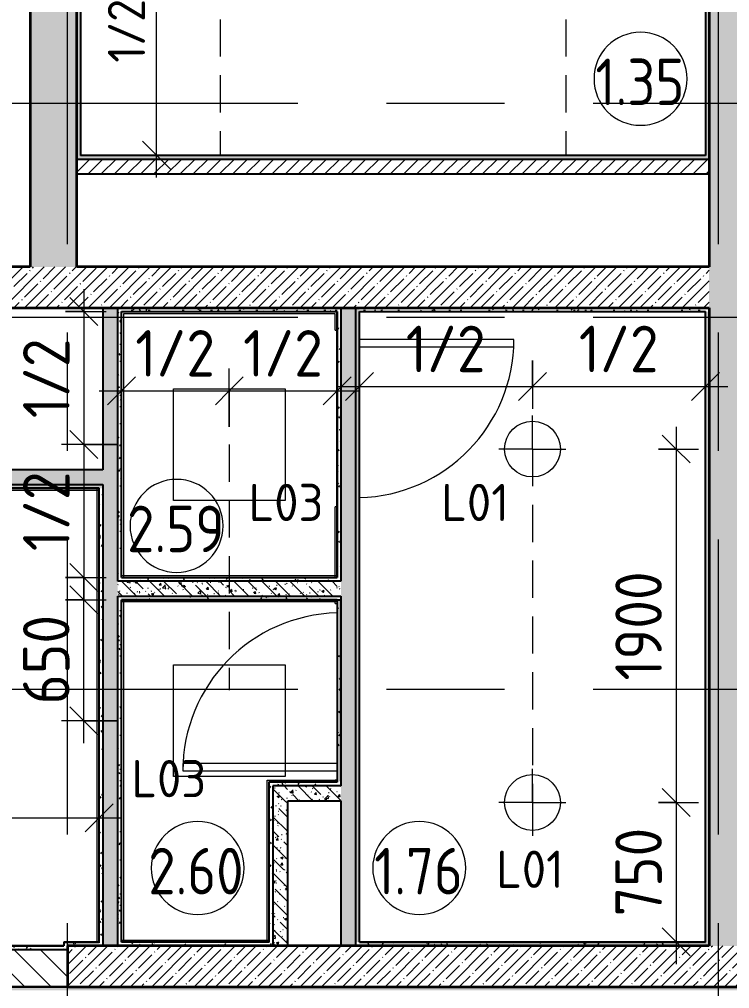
# Model space of a CAD drawing. Header units: millimetres. Extents: x 81425 to 274970, y -8553 to 29000.
# Drawn here: x 89101 to 92920, y 13390 to 18601 of the extents above; entities that cross this region are included whole.
import ezdxf

# ---------------------------------------------------------------- set-up
doc = ezdxf.new("R2010")
doc.units = ezdxf.units.MM
doc.linetypes.add('ADSK_Штрих_ш2 п1', pattern=[300, 200, -100])
doc.linetypes.add('Осевая', pattern=[3175, 635, -476.25, 1587.5, -476.25])
for name, color, linetype, lineweight in [('A-ANNO-DIMS', 7, 'Continuous', 9), ('A-ANNO-DIMS-100', 7, 'Continuous', 9), ('A-ANNO-NOTE', 7, 'Continuous', 9), ('A-AREA-IDEN', 7, 'Continuous', 9), ('A-DETL-2', 7, 'ADSK_Штрих_ш2 п1', 9), ('A-DOOR', 7, 'Continuous', 9), ('A-DOOR-1', 7, 'Continuous', 13), ('A-WALL', 7, 'Continuous', 9), ('E-LITE-EQPM-IDEN', 7, 'Continuous', 9), ('I-WALL', 7, 'Continuous', 9), ('Оси-2', 7, 'Осевая', 9)]:
    doc.layers.add(name, color=color, linetype=linetype, lineweight=lineweight)
for name, color, linetype, lineweight, true_color in [('A-WALL-1', 7, 'Continuous', 35, 0x3c3c3c), ('A-WALL-2', 7, 'Continuous', 25, 0x3c3c3c), ('A-WALL-FNSH-2', 7, 'Continuous', 13, 0x3c3c3c)]:
    doc.layers.add(name, color=color, linetype=linetype, lineweight=lineweight, true_color=true_color)
doc.styles.add('GOST Common', font='GOST_Common.ttf', dxfattribs={"height": 200})
doc.styles.add('GOST Common_1', font='GOST_Common.ttf', dxfattribs={"width": 0.9, "height": 250})
doc.styles.add('ISOCPEUR', font='isocpeur.ttf', dxfattribs={"width": 0.9, "height": 250})
doc.styles.add('ISOCPEUR_2', font='isocpeur.ttf', dxfattribs={"width": 0.9, "height": 200})
doc.dimstyles.new('ISO-2_0_0_9К_Средний_округл2', dxfattribs={"dimscale": 304.8, "dimtxt": 199.196235, "dimasz": 0.492126, "dimexe": 0.393701, "dimexo": 0, "dimgap": 0, "dimtad": 1, "dimdec": 0, "dimrnd": 10, "dimzin": 0, "dimdsep": 46, "dimtxsty": 'ISOCPEUR_2', "dimblk1": 'OBLIQUE', "dimblk2": 'OBLIQUE', "dimsah": 1, "dimcen": 0.09, "dimdle": 0.393701, "dimazin": 0, "dimtfac": 1, "dimtdec": 4, "dimtix": 1, "dimtmove": 0, "dimatfit": 3, "dimfxl": 1, "dimtvp": 1, "dimtolj": 1, "dimtzin": 0, "dimarcsym": 2})
doc.dimstyles.new('ISO-2_5_0_9К_БОЛЬШОЙ_1', dxfattribs={"dimscale": 304.8, "dimtxt": 248.995294, "dimasz": 0.492126, "dimexe": 0.393701, "dimexo": 0.984252, "dimgap": 0, "dimtad": 1, "dimdec": 0, "dimrnd": 10, "dimzin": 0, "dimdsep": 46, "dimtxsty": 'ISOCPEUR', "dimblk1": 'OBLIQUE', "dimblk2": 'OBLIQUE', "dimsah": 1, "dimcen": 0.09, "dimdle": 0.393701, "dimazin": 0, "dimtfac": 1, "dimtdec": 4, "dimtix": 1, "dimtmove": 0, "dimatfit": 3, "dimfxl": 1, "dimtvp": 1, "dimtolj": 1, "dimtzin": 0, "dimarcsym": 2})
pattern_1 = [(45, (0, 0), (-57.024626, 57.024626), []), (45, (57.025, 0), (-57.024626, 57.024626), [100.806, -20.161, 3.353, -16.808])]
pattern_2 = [(135, (0, 0), (-75.43415, -75.43415), [106.68, -17.78, 3.556, -17.78]), (135, (0, 75.39), (-75.43415, -75.43415), []), (50, (0, 0), (127.52922, -11.15758), [13.335, -146.685]), (355, (0, 0), (-24.66966, 133.74002), [10.668, -117.348]), (100.451, (10.63, -0.93), (102.85973, 122.58178), [11.333, -124.663]), (46.184, (0, 35.56), (189.75516, -29.43036), [20.002, -220.027]), (96.636, (15.81, 33.1), (166.1822, 173.1996), [17, -186.995]), (351.184, (0, 35.56), (166.18393, 173.19757), [16.002, -176.022]), (21, (17.78, 26.67), (106.13027, -71.58603), [13.335, -146.685]), (326, (17.78, 26.67), (43.26188, 128.93175), [10.668, -117.348]), (71.451, (26.62, 20.7), (149.39198, 57.34505), [11.333, -124.663]), (37.5, (0, 0), (2.162228, 59.188357), [3.353, -112.573, 3.353, -115.773, -117.792]), (37.5, (0, 0), (2.162228, 59.188357), [-235.052, 3.353, -114.44]), (7.5, (0, 0), (46.773857, 70.126152), [3.353, -64.567, 3.353, -109.906, -44.894]), (7.5, (0, 0), (46.773857, 70.126152), [-181.178, 3.353, -41.542]), (327.5, (-39.65, 0), (94.913671, -4.010093), [3.353, -41.097, 3.353, -135.331, -184.023]), (327.5, (-39.65, 0), (94.913671, -4.010093), [-183.134, 3.353, -180.67]), (317.5, (-57.43, 0), (103.69057, 17.79882), [3.353, -54.432, 3.353, -88.748, -130.683]), (317.5, (-57.43, 0), (103.69057, 17.79882), [-149.885, 3.353, -127.33])]
pattern_3 = [(0, (0, 0), (121.92, 30.48), [10.058, -81.382, 10.058, -81.382, -487.68]), (0, (0, 0), (121.92, 30.48), [-182.88, 10.058, -172.822, 10.058, -81.382, -213.36]), (0, (0, 0), (121.92, 30.48), [-457.2, 10.058, -50.902, 10.058, -142.342]), (120, (45.72, 15.24), (-87.356454, 90.345817), [10.058, -81.382, 10.058, -81.382, -487.68]), (120, (45.72, 15.24), (-87.356454, 90.345817), [-182.88, 10.058, -172.822, 10.058, -81.382, -213.36]), (120, (45.72, 15.24), (-87.356454, 90.345817), [-457.2, 10.058, -50.902, 10.058, -142.342]), (240, (60.96, 76.2), (-34.563546, -120.825817), [10.058, -81.382, 10.058, -81.382, -487.68]), (240, (60.96, 76.2), (-34.563546, -120.825817), [-182.88, 10.058, -172.822, 10.058, -81.382, -213.36]), (240, (60.96, 76.2), (-34.563546, -120.825817), [-457.2, 10.058, -50.902, 10.058, -142.342])]

# ---------------------------------------------------------------- blocks, each defined once
blk = doc.blocks.new('110_Дверь_СКБ_1Ст_Внутренняя1 - Д-7_п__950x2100h_Туалет-32207265-План расстановки осветительного оборудования 1 этажа в осях 23-33')
at = {"layer": 'A-DOOR'}
blk.add_arc((-412.5, 40), 850, 1.3527, 90, dxfattribs=at)
at = {"layer": 'A-DOOR-1'}
for p, q in [((-412.5, 890), (-412.5, 60)), ((-372.5, 890), (-412.5, 890)), ((-372.5, 60), (-372.5, 890))]:
    blk.add_line(p, q, dxfattribs=at)
blk = doc.blocks.new('110_Дверь_СКБ_1Ст_Внутренняя1 - Д-7_л__950x2100h_Туалет-32209783-План расстановки осветительного оборудования 1 этажа в осях 23-33')
at = {"layer": 'A-DOOR'}
blk.add_arc((-412.5, 40), 850, 1.3527, 90, dxfattribs=at)
at = {"layer": 'A-DOOR-1'}
for p, q in [((-412.5, 890), (-412.5, 60)), ((-372.5, 890), (-412.5, 890)), ((-372.5, 60), (-372.5, 890))]:
    blk.add_line(p, q, dxfattribs=at)
blk = doc.blocks.new('DIMBLOCK95-План расстановки осветительного оборудования 1 этажа в осях 23-33')
at = {"layer": 'A-ANNO-DIMS-100'}
for p, q in [((88010, 14132.5), (88010, 14428.2)), ((89530, 14114.2), (89530, 14428.2)), ((88010, 14308.2), (89650, 14308.2)), ((88010, 14308.2), (88010, 14132.5)), ((89530, 14308.2), (89530, 14114.2))]:
    blk.add_line(p, q, dxfattribs=at)
at = {"layer": 'A-ANNO-DIMS-100', "lineweight": 20}
for p, q in [((88010, 14308.2), (88085, 14383.2)), ((89530, 14308.2), (89605, 14383.2)), ((88010, 14308.2), (87935, 14233.2)), ((89530, 14308.2), (89455, 14233.2))]:
    blk.add_line(p, q, dxfattribs=at)
at = {"layer": 'A-ANNO-DIMS-100', "color": 0, "insert": (88554.5, 14634.8), "char_height": 250, "width": 517.144, "attachment_point": 1, "line_spacing_factor": 1.149209, "style": 'ISOCPEUR'}
blk.add_mtext('1/2', dxfattribs=at)
blk = doc.blocks.new('_Oblique')
at = {"color": 0, "linetype": 'ByBlock', "lineweight": -2}
blk.add_line((-0.5, -0.5), (0.5, 0.5), dxfattribs=at)
blk = doc.blocks.new('DIMBLOCK97-План расстановки осветительного оборудования 1 этажа в осях 23-33')
at = {"layer": 'A-ANNO-DIMS-100'}
for p, q in [((89650, 16410.1), (89650, 16724.1)), ((90230, 16410.1), (90230, 16724.1)), ((89530, 16604.1), (90230, 16604.1)), ((89650, 16604.1), (89650, 16410.1)), ((90230, 16604.1), (90230, 16410.1))]:
    blk.add_line(p, q, dxfattribs=at)
at = {"layer": 'A-ANNO-DIMS-100', "lineweight": 20}
for p, q in [((89650, 16604.1), (89725, 16679.1)), ((90230, 16604.1), (90305, 16679.1)), ((89650, 16604.1), (89575, 16529.1)), ((90230, 16604.1), (90155, 16529.1))]:
    blk.add_line(p, q, dxfattribs=at)
at = {"layer": 'A-ANNO-DIMS-100', "color": 0, "insert": (89724.5, 16930.7), "char_height": 250, "width": 517.144, "attachment_point": 1, "line_spacing_factor": 1.149209, "style": 'ISOCPEUR'}
blk.add_mtext('1/2', dxfattribs=at)
blk = doc.blocks.new('DIMBLOCK98-План расстановки осветительного оборудования 1 этажа в осях 23-33')
at = {"layer": 'A-ANNO-DIMS-100'}
for p, q in [((90230, 16410.1), (90230, 16724.1)), ((90810, 16410.1), (90810, 16724.1)), ((90230, 16604.1), (90930, 16604.1)), ((90230, 16604.1), (90230, 16410.1)), ((90810, 16604.1), (90810, 16410.1))]:
    blk.add_line(p, q, dxfattribs=at)
at = {"layer": 'A-ANNO-DIMS-100', "lineweight": 20}
for p, q in [((90230, 16604.1), (90305, 16679.1)), ((90810, 16604.1), (90885, 16679.1)), ((90230, 16604.1), (90155, 16529.1)), ((90810, 16604.1), (90735, 16529.1))]:
    blk.add_line(p, q, dxfattribs=at)
at = {"layer": 'A-ANNO-DIMS-100', "color": 0, "insert": (90304.5, 16930.7), "char_height": 250, "width": 517.144, "attachment_point": 1, "line_spacing_factor": 1.149209, "style": 'ISOCPEUR'}
blk.add_mtext('1/2', dxfattribs=at)
blk = doc.blocks.new('DIMBLOCK99-План расстановки осветительного оборудования 1 этажа в осях 23-33')
at = {"layer": 'A-ANNO-DIMS-100'}
for p, q in [((89447.6, 17150), (89447.6, 16315.1)), ((89350, 17030), (89567.6, 17030)), ((89447.6, 17030), (89350, 17030)), ((89632.5, 16315.1), (89327.6, 16315.1)), ((89447.6, 16315.1), (89632.5, 16315.1))]:
    blk.add_line(p, q, dxfattribs=at)
at = {"layer": 'A-ANNO-DIMS-100', "lineweight": 20}
for p, q in [((89447.6, 17030), (89372.6, 17105)), ((89447.6, 17030), (89522.6, 16955)), ((89447.6, 16315.1), (89372.6, 16390.1)), ((89447.6, 16315.1), (89522.6, 16240.1))]:
    blk.add_line(p, q, dxfattribs=at)
at = {"layer": 'A-ANNO-DIMS-100', "color": 0, "insert": (89121, 16457.1), "char_height": 250, "width": 517.144, "attachment_point": 1, "rotation": 90, "line_spacing_factor": 1.149209, "style": 'ISOCPEUR'}
blk.add_mtext('1/2', dxfattribs=at)
blk = doc.blocks.new('DIMBLOCK100-План расстановки осветительного оборудования 1 этажа в осях 23-33')
at = {"layer": 'A-ANNO-DIMS-100', "lineweight": 20}
for p, q in [((89447.6, 16315.1), (89372.6, 16390.1)), ((89447.6, 16315.1), (89522.6, 16240.1)), ((89447.6, 15600.1), (89372.6, 15675.1)), ((89447.6, 15600.1), (89522.6, 15525.1))]:
    blk.add_line(p, q, dxfattribs=at)
at = {"layer": 'A-ANNO-DIMS-100'}
for p, q in [((89632.5, 16315.1), (89327.6, 16315.1)), ((89447.6, 16315.1), (89447.6, 15480.1)), ((89447.6, 16315.1), (89632.5, 16315.1)), ((89350, 15600.1), (89567.6, 15600.1)), ((89447.6, 15600.1), (89350, 15600.1))]:
    blk.add_line(p, q, dxfattribs=at)
at = {"layer": 'A-ANNO-DIMS-100', "color": 0, "insert": (89121, 15742.1), "char_height": 250, "width": 517.144, "attachment_point": 1, "rotation": 90, "line_spacing_factor": 1.149209, "style": 'ISOCPEUR'}
blk.add_mtext('1/2', dxfattribs=at)
blk = doc.blocks.new('DIMBLOCK101-План расстановки осветительного оборудования 1 этажа в осях 23-33')
at = {"layer": 'A-ANNO-DIMS-100'}
for p, q in [((89447.6, 14710.1), (89447.6, 15600.1)), ((89350, 15480.1), (89567.6, 15480.1)), ((89447.6, 15480.1), (89350, 15480.1)), ((89632.5, 14830.1), (89327.6, 14830.1)), ((89447.6, 14830.1), (89632.5, 14830.1))]:
    blk.add_line(p, q, dxfattribs=at)
at = {"layer": 'A-ANNO-DIMS-100', "lineweight": 20}
for p, q in [((89447.6, 15480.1), (89372.6, 15555.1)), ((89447.6, 15480.1), (89522.6, 15405.1)), ((89447.6, 14830.1), (89372.6, 14905.1)), ((89447.6, 14830.1), (89522.6, 14755.1))]:
    blk.add_line(p, q, dxfattribs=at)
at = {"layer": 'A-ANNO-DIMS-100', "color": 0, "insert": (89121, 14918.1), "char_height": 250, "width": 568.858, "attachment_point": 1, "rotation": 90, "line_spacing_factor": 1.149209, "style": 'ISOCPEUR'}
blk.add_mtext('650', dxfattribs=at)
blk = doc.blocks.new('DIMBLOCK102-План расстановки осветительного оборудования 1 этажа в осях 23-33')
at = {"layer": 'A-ANNO-DIMS-100'}
for p, q in [((90930, 16433.6), (90930, 16747.5)), ((91860, 16766.4), (91860, 16507.5)), ((91860, 16627.5), (91860, 16766.4)), ((90810, 16627.5), (91860, 16627.5)), ((90930, 16627.5), (90930, 16433.6))]:
    blk.add_line(p, q, dxfattribs=at)
at = {"layer": 'A-ANNO-DIMS-100', "lineweight": 20}
for p, q in [((90930, 16627.5), (91005, 16702.5)), ((91860, 16627.5), (91935, 16702.5)), ((90930, 16627.5), (90855, 16552.5)), ((91860, 16627.5), (91785, 16552.5))]:
    blk.add_line(p, q, dxfattribs=at)
at = {"layer": 'A-ANNO-DIMS-100', "color": 0, "insert": (91179.5, 16954.2), "char_height": 250, "width": 517.144, "attachment_point": 1, "line_spacing_factor": 1.149209, "style": 'ISOCPEUR'}
blk.add_mtext('1/2', dxfattribs=at)
blk = doc.blocks.new('DIMBLOCK103-План расстановки осветительного оборудования 1 этажа в осях 23-33')
at = {"layer": 'A-ANNO-DIMS-100'}
for p, q in [((91860, 16766.4), (91860, 16507.5)), ((91860, 16627.5), (91860, 16766.4)), ((92790, 16433.6), (92790, 16747.5)), ((91860, 16627.5), (92910, 16627.5)), ((92790, 16627.5), (92790, 16433.6))]:
    blk.add_line(p, q, dxfattribs=at)
at = {"layer": 'A-ANNO-DIMS-100', "lineweight": 20}
for p, q in [((91860, 16627.5), (91935, 16702.5)), ((92790, 16627.5), (92865, 16702.5)), ((91860, 16627.5), (91785, 16552.5)), ((92790, 16627.5), (92715, 16552.5))]:
    blk.add_line(p, q, dxfattribs=at)
at = {"layer": 'A-ANNO-DIMS-100', "color": 0, "insert": (92109.5, 16954.2), "char_height": 250, "width": 517.144, "attachment_point": 1, "line_spacing_factor": 1.149209, "style": 'ISOCPEUR'}
blk.add_mtext('1/2', dxfattribs=at)
blk = doc.blocks.new('DIMBLOCK104-План расстановки осветительного оборудования 1 этажа в осях 23-33')
at = {"layer": 'A-ANNO-DIMS-100', "lineweight": 20}
for p, q in [((92632.3, 16291), (92557.3, 16366)), ((92632.3, 16291), (92707.3, 16216)), ((92632.3, 14391), (92557.3, 14466)), ((92632.3, 14391), (92707.3, 14316))]:
    blk.add_line(p, q, dxfattribs=at)
at = {"layer": 'A-ANNO-DIMS-100'}
for p, q in [((92632.3, 16411), (92632.3, 14391)), ((92538.3, 16291), (92752.3, 16291)), ((92632.3, 16291), (92538.3, 16291)), ((92538.3, 14391), (92752.3, 14391)), ((92632.3, 14391), (92538.3, 14391))]:
    blk.add_line(p, q, dxfattribs=at)
at = {"layer": 'A-ANNO-DIMS-100', "color": 0, "insert": (92305.6, 15046.5), "char_height": 250, "width": 706.764, "attachment_point": 1, "rotation": 90, "line_spacing_factor": 1.149209, "style": 'ISOCPEUR'}
blk.add_mtext('1900', dxfattribs=at)
blk = doc.blocks.new('DIMBLOCK105-План расстановки осветительного оборудования 1 этажа в осях 23-33')
at = {"layer": 'A-ANNO-DIMS-100', "lineweight": 20}
for p, q in [((92632.3, 14391), (92557.3, 14466)), ((92632.3, 14391), (92707.3, 14316)), ((92632.3, 13641), (92557.3, 13716)), ((92632.3, 13641), (92707.3, 13566))]:
    blk.add_line(p, q, dxfattribs=at)
at = {"layer": 'A-ANNO-DIMS-100'}
for p, q in [((92538.3, 14391), (92752.3, 14391)), ((92632.3, 14391), (92538.3, 14391)), ((92632.3, 14391), (92632.3, 13521)), ((92438.3, 13641), (92752.3, 13641)), ((92632.3, 13641), (92438.3, 13641))]:
    blk.add_line(p, q, dxfattribs=at)
at = {"layer": 'A-ANNO-DIMS-100', "color": 0, "insert": (92305.6, 13779), "char_height": 250, "width": 568.858, "attachment_point": 1, "rotation": 90, "line_spacing_factor": 1.149209, "style": 'ISOCPEUR'}
blk.add_mtext('750', dxfattribs=at)
blk = doc.blocks.new('Марка_Помещения - Номер-25198446-План расстановки осветительного оборудования 1 этажа в осях 23-33')
at = {"layer": 'A-AREA-IDEN'}
for start, end in [(360, 180), (180, 360)]:
    blk.add_arc((0, 0), 2.5, start, end, dxfattribs=at)
blk = doc.blocks.new('DIMBLOCK172-План расстановки осветительного оборудования 1 этажа в осях 23-33')
at = {"layer": 'A-ANNO-DIMS-100', "lineweight": 20}
for p, q in [((89838.3, 19210.5), (89763.3, 19285.5)), ((89838.3, 19210.5), (89913.3, 19135.5)), ((89838.3, 17871), (89763.3, 17946)), ((89838.3, 17871), (89913.3, 17796))]:
    blk.add_line(p, q, dxfattribs=at)
at = {"layer": 'A-ANNO-DIMS-100'}
for p, q in [((89883.5, 19210.5), (89718.3, 19210.5)), ((89838.3, 17751), (89838.3, 19210.5)), ((89838.3, 19210.5), (89883.5, 19210.5)), ((89732.2, 17871), (89958.3, 17871)), ((89838.3, 17871), (89732.2, 17871))]:
    blk.add_line(p, q, dxfattribs=at)
at = {"layer": 'A-ANNO-DIMS-100', "color": 0, "insert": (89577, 18368.4), "char_height": 200, "width": 413.715, "attachment_point": 1, "rotation": 90, "line_spacing_factor": 1.149209, "style": 'ISOCPEUR_2'}
blk.add_mtext('1/2', dxfattribs=at)

msp = doc.modelspace()

# ---------------------------------------------------------------- hatches: boundary and pattern name
at = {"layer": 'I-WALL'}
h = msp.add_hatch(dxfattribs=at)
h.set_pattern_fill('FP_1', color=256, style=0, pattern_type=2)
h.set_pattern_definition(pattern_1)
h.paths.add_polyline_path([(89161.6, 17270), (89410, 17270.7), (89410, 27100), (89160, 27100), (89160, 17270)])
h = msp.add_hatch(dxfattribs=at)
h.set_pattern_fill('FP_38', color=256, style=0, pattern_type=2)
h.set_pattern_definition(pattern_3)
h.paths.add_polyline_path([(92790, 17870), (92810, 17870), (92810, 26850), (92790, 26850), (92790, 17871)])
h = msp.add_hatch(dxfattribs=at)
h.set_pattern_fill('FP_38', color=256, style=0, pattern_type=2)
h.set_pattern_definition(pattern_3)
h.paths.add_polyline_path([(89410, 17850), (89430, 17850), (89430, 26830), (89410, 26830), (89410, 18488.5)])
h = msp.add_hatch(dxfattribs=at)
h.set_pattern_fill('FP_1', color=256, style=0, pattern_type=2)
h.set_pattern_definition(pattern_1)
h.paths.add_polyline_path([(92810, 13620), (93030, 13620), (93030, 21150), (92810, 21150), (92810, 14834.9)])
h = msp.add_hatch(dxfattribs=at)
h.set_pattern_fill('FP_2', color=256, style=0, pattern_type=2)
h.set_pattern_definition([(45, (0, 0), (-35.35534, 35.35534), [])])
h.paths.add_polyline_path([(92810, 17770), (92810, 17850), (89410, 17850), (89410, 17770), (92490.3, 17770)])
h = msp.add_hatch(dxfattribs=at)
h.set_pattern_fill('FP_38', color=256, style=0, pattern_type=2)
h.set_pattern_definition(pattern_3)
h.paths.add_polyline_path([(92810, 17850), (92810, 17870), (89430, 17870), (89430, 17850), (92490.3, 17850)])
h = msp.add_hatch(dxfattribs=at)
h.set_pattern_fill('FP_1', color=256, style=0, pattern_type=2)
h.set_pattern_definition(pattern_1)
h.paths.add_polyline_path([(92490.3, 17050), (92810, 17050), (92810, 17270), (86490, 17270), (86490, 17050), (91158.8, 17050)])
h = msp.add_hatch(dxfattribs=at)
h.set_pattern_fill('FP_8', color=256, style=0, pattern_type=2)
h.set_pattern_definition(pattern_2)
h.paths.add_polyline_path([(89550, 13620), (89630, 13620), (89630, 17050), (89550, 17050), (89550, 14834.9)])
h = msp.add_hatch(dxfattribs=at)
h.set_pattern_fill('FP_38', color=256, style=0, pattern_type=2)
h.set_pattern_definition(pattern_3)
h.paths.add_polyline_path([(89630, 15600.1), (89650, 15601.1), (89650, 17050), (89630, 17050), (89630, 16052.8)])
h = msp.add_hatch(dxfattribs=at)
h.set_pattern_fill('FP_38', color=256, style=0, pattern_type=2)
h.set_pattern_definition(pattern_3)
h.paths.add_polyline_path([(90830, 17030), (90830, 17050), (89650, 17050), (89651, 17030), (90810, 17030)])
h = msp.add_hatch(dxfattribs=at)
h.set_pattern_fill('FP_8', color=256, style=0, pattern_type=2)
h.set_pattern_definition(pattern_2)
h.paths.add_polyline_path([(90910, 13620), (90910, 17050), (90830, 17050), (90830, 13620)])
h = msp.add_hatch(dxfattribs=at)
h.set_pattern_fill('FP_38', color=256, style=0, pattern_type=2)
h.set_pattern_definition(pattern_3)
h.paths.add_polyline_path([(90930, 13640), (90930, 17050), (90910, 17050), (90910, 13640)])
h = msp.add_hatch(dxfattribs=at)
h.set_pattern_fill('FP_38', color=256, style=0, pattern_type=2)
h.set_pattern_definition(pattern_3)
h.paths.add_polyline_path([(92810, 17030), (92810, 17050), (90930, 17050), (90931, 17030), (92790, 17030)])
h = msp.add_hatch(dxfattribs=at)
h.set_pattern_fill('FP_38', color=256, style=0, pattern_type=2)
h.set_pattern_definition(pattern_3)
h.paths.add_polyline_path([(90810, 15580.1), (90830, 15580.1), (90830, 17030), (90810, 17030), (90810, 15600.1)])
h = msp.add_hatch(dxfattribs=at)
h.set_pattern_fill('FP_38', color=256, style=0, pattern_type=2)
h.set_pattern_definition(pattern_3)
h.paths.add_polyline_path([(92790, 13620), (92810, 13620), (92810, 17030), (92790, 17030), (92790, 13640)])
h = msp.add_hatch(dxfattribs=at)
h.set_pattern_fill('FP_8', color=256, style=0, pattern_type=2)
h.set_pattern_definition(pattern_2)
h.paths.add_polyline_path([(89550, 16100), (89550, 16180), (86470, 16180), (86470, 16100), (89161.6, 16100)])
h = msp.add_hatch(dxfattribs=at)
h.set_pattern_fill('FP_38', color=256, style=0, pattern_type=2)
h.set_pattern_definition(pattern_3)
h.paths.add_polyline_path([(89530, 16080), (89550, 16080), (89550, 16100), (86490, 16100), (86490, 16080), (89529, 16080)])
h = msp.add_hatch(dxfattribs=at)
h.set_pattern_fill('FP_38', color=256, style=0, pattern_type=2)
h.set_pattern_definition(pattern_3)
h.paths.add_polyline_path([(89530, 13640), (89550, 13640), (89550, 16080), (89530, 16080), (89530, 13641)])
h = msp.add_hatch(dxfattribs=at)
h.set_pattern_fill('FP_38', color=256, style=0, pattern_type=2)
h.set_pattern_definition(pattern_3)
h.paths.add_polyline_path([(89827.3, 15580.1), (90810, 15580.1), (90809, 15600.1), (89630, 15600.1), (89630, 15580.1)])
h = msp.add_hatch(dxfattribs=at)
h.set_pattern_fill('FP_8', color=256, style=0, pattern_type=2)
h.set_pattern_definition(pattern_2)
h.paths.add_polyline_path([(90830, 15500.1), (90830, 15580.1), (89630, 15580.1), (89630, 15500.1), (89827.3, 15500.1)])
h = msp.add_hatch(dxfattribs=at)
h.set_pattern_fill('FP_38', color=256, style=0, pattern_type=2)
h.set_pattern_definition(pattern_3)
h.paths.add_polyline_path([(89630, 13640), (89650, 13641), (89650, 15500.1), (89630, 15500.1), (89630, 14834.9)])
h = msp.add_hatch(dxfattribs=at)
h.set_pattern_fill('FP_38', color=256, style=0, pattern_type=2)
h.set_pattern_definition(pattern_3)
h.paths.add_polyline_path([(90810, 15480.1), (90830, 15480.1), (90830, 15500.1), (89650, 15500.1), (89651, 15480.1), (89827.3, 15480.1)])
h = msp.add_hatch(dxfattribs=at)
h.set_pattern_fill('FP_38', color=256, style=0, pattern_type=2)
h.set_pattern_definition(pattern_3)
h.paths.add_polyline_path([(90830, 14480), (90830, 15480.1), (90810, 15480.1), (90810, 14480)])
h = msp.add_hatch(dxfattribs=at)
h.set_pattern_fill('FP_38', color=256, style=0, pattern_type=2)
h.set_pattern_definition(pattern_3)
h.paths.add_polyline_path([(90810, 14480), (90810, 14500), (90444.3, 14500), (90444.3, 14480), (90493.1, 14480)])
h = msp.add_hatch(dxfattribs=at)
h.set_pattern_fill('FP_38', color=256, style=0, pattern_type=2)
h.set_pattern_definition(pattern_3)
h.paths.add_polyline_path([(90464.3, 13640), (90464.3, 14480), (90444.3, 14480), (90444.3, 13640)])
h = msp.add_hatch(dxfattribs=at)
h.set_pattern_fill('FP_8', color=256, style=0, pattern_type=2)
h.set_pattern_definition(pattern_2)
h.paths.add_polyline_path([(90544.3, 14400), (90830, 14400), (90830, 14480), (90464.3, 14480), (90464.3, 14400), (90493.1, 14400)])
h = msp.add_hatch(dxfattribs=at)
h.set_pattern_fill('FP_8', color=256, style=0, pattern_type=2)
h.set_pattern_definition(pattern_2)
h.paths.add_polyline_path([(90464.3, 13620), (90544.3, 13620), (90544.3, 14400), (90464.3, 14400)])
h = msp.add_hatch(dxfattribs=at)
h.set_pattern_fill('FP_38', color=256, style=0, pattern_type=2)
h.set_pattern_definition(pattern_3)
h.paths.add_polyline_path([(89360, 13600), (89360, 13620), (88350, 13620), (88350, 13600), (88495.9, 13600)])
h = msp.add_hatch(dxfattribs=at)
h.set_pattern_fill('FP_38', color=256, style=0, pattern_type=2)
h.set_pattern_definition(pattern_3)
h.paths.add_polyline_path([(89360, 13620), (89360, 13640), (89340, 13640), (89340, 13620)])
h = msp.add_hatch(dxfattribs=at)
h.set_pattern_fill('FP_38', color=256, style=0, pattern_type=2)
h.set_pattern_definition(pattern_3)
h.paths.add_polyline_path([(89360, 13620), (89550, 13620), (89550, 13640), (89360, 13640)])
h = msp.add_hatch(dxfattribs=at)
h.set_pattern_fill('FP_1', color=256, style=0, pattern_type=2)
h.set_pattern_definition(pattern_1)
h.paths.add_polyline_path([(92810, 13400), (92810, 13620), (89360, 13620), (89360, 13400), (92490.3, 13400)])
h = msp.add_hatch(dxfattribs=at)
h.set_pattern_fill('FP_38', color=256, style=0, pattern_type=2)
h.set_pattern_definition(pattern_3)
h.paths.add_polyline_path([(89630, 13620), (90464.3, 13620), (90464.3, 13640), (89630, 13640)])
h = msp.add_hatch(dxfattribs=at)
h.set_pattern_fill('FP_38', color=256, style=0, pattern_type=2)
h.set_pattern_definition(pattern_3)
h.paths.add_polyline_path([(92490.3, 13620), (92790, 13620), (92790, 13640), (90910, 13640), (90910, 13620), (91158.8, 13620)])
h = msp.add_hatch(dxfattribs=at)
h.set_pattern_fill('FP_1', color=256, style=0, pattern_type=2)
h.set_pattern_definition(pattern_1)
h.paths.add_polyline_path([(94800, 13400), (94800, 13620), (92810, 13620), (92810, 13400), (93821.7, 13400)])
h = msp.add_hatch(dxfattribs=at)
h.set_pattern_fill('FP_3', color=256, style=0, pattern_type=2)
h.set_pattern_definition([(135, (0, 0), (-70.71068, -70.71068), [])])
h.paths.add_polyline_path([(89360, 13400), (89360, 13600), (84970.7, 13600), (84970.7, 13400), (88495.9, 13400)])
h = msp.add_hatch(dxfattribs=at)
h.set_pattern_fill('FP_38', color=256, style=0, pattern_type=2)
h.set_pattern_definition(pattern_3)
h.paths.add_polyline_path([(98481.8, 13380), (98500, 13380), (98500, 13400), (84970.7, 13400), (84970.7, 13380), (98480, 13380)])

# ---------------------------------------------------------------- linework, layer by layer
at = {"layer": 'A-ANNO-NOTE'}
for p, q in [((89930, 16615.1), (90530, 16615.1)), ((89930, 16015.1), (89930, 16615.1)), ((90530, 16615.1), (90530, 16015.1)), ((91860, 16291), (91860, 16471)), ((91860, 16291), (91680, 16291)), ((91860, 16291), (91860, 16111)), ((91860, 16291), (92040, 16291)), ((90530, 16015.1), (89930, 16015.1)), ((89930, 15130.1), (90530, 15130.1)), ((89930, 14530.1), (89930, 15130.1)), ((90530, 15130.1), (90530, 14530.1)), ((91860, 14391), (91860, 14571)), ((90530, 14530.1), (89930, 14530.1)), ((91860, 14391), (91680, 14391)), ((91860, 14391), (91860, 14211)), ((91860, 14391), (92040, 14391))]:
    msp.add_line(p, q, dxfattribs=at)
for centre in [(91860, 16291), (91860, 14391)]:
    msp.add_circle(centre, 150, dxfattribs=at)
at = {"layer": 'A-DETL-2'}
for p, q in [((90181, 26400.7), (90181, 17870)), ((92039, 26400.7), (92039, 17870)), ((90230, 16315.1), (90230, 14994.1)), ((91859.5, 16291), (91859.5, 14391))]:
    msp.add_line(p, q, dxfattribs=at)
at = {"layer": 'A-WALL'}
for p, q in [((89431, 17871), (89430, 17871)), ((92789, 17871), (92790, 17871))]:
    msp.add_line(p, q, dxfattribs=at)
at = {"layer": 'A-WALL-1'}
for p, q in [((89410, 17270), (89410, 26850)), ((92810, 26395), (92810, 17270)), ((89160, 23100), (89160, 17270)), ((89160, 17270), (86490, 17270)), ((92810, 17270), (89410, 17270)), ((86490, 17050), (92810, 17050)), ((92810, 17050), (92810, 13620)), ((92810, 13620), (89360, 13620)), ((89360, 13620), (89360, 13400)), ((89360, 13400), (92810, 13400)), ((92810, 13400), (94800, 13400))]:
    msp.add_line(p, q, dxfattribs=at)
at = {"layer": 'A-WALL-2'}
for p, q in [((89410, 26850), (89410, 17850)), ((89430, 26830), (89430, 17870)), ((92790, 26830), (92790, 17870)), ((89410, 17850), (92810, 17850)), ((92790, 17870), (89430, 17870)), ((89410, 17770), (92810, 17770)), ((89550, 17050), (89550, 16180)), ((89630, 15580.1), (89630, 17050)), ((90830, 17050), (90830, 15580.1)), ((90910, 13620), (90910, 17050)), ((89650, 15600.1), (89650, 17030)), ((89650, 17030), (90810, 17030)), ((90810, 17030), (90810, 15600.1)), ((90930, 13640), (90930, 17030)), ((90930, 17030), (92790, 17030)), ((92790, 13640), (92790, 17030)), ((89550, 16180), (88621, 16180)), ((86470, 16100), (89550, 16100)), ((89530, 16080), (86490, 16080)), ((89530, 13640), (89530, 16080)), ((89550, 16100), (89550, 13620)), ((89650, 15600.1), (90810, 15600.1)), ((90830, 15580.1), (89630, 15580.1)), ((89630, 15500.1), (90830, 15500.1)), ((89630, 13620), (89630, 15500.1)), ((89650, 13640), (89650, 15480.1)), ((90810, 15480.1), (89650, 15480.1)), ((90810, 15480.1), (90810, 14500)), ((90829, 14505.5), (90829, 15479.1)), ((90829, 15479.1), (90830, 15479.1)), ((90830, 15500.1), (90830, 14480)), ((90810, 14500), (90444.3, 14500)), ((90444.3, 13640), (90444.3, 14500)), ((90830, 14505.5), (90829, 14505.5)), ((90830, 14480), (90464.3, 14480)), ((90464.3, 14480), (90464.3, 13620)), ((90544.3, 14400), (90830, 14400)), ((90544.3, 13620), (90544.3, 14400)), ((90830, 14400), (90830, 13620)), ((88350, 13620), (89340, 13620)), ((89340, 13640), (89340, 13620)), ((89340, 13640), (89530, 13640)), ((89360, 13620), (89550, 13620)), ((89360, 13600), (89360, 13620)), ((90444.3, 13640), (89650, 13640)), ((90930, 13640), (92790, 13640)), ((92810, 13620), (92810, 13620)), ((88330, 13600), (89360, 13600)), ((84970.7, 13400), (89360, 13400)), ((96820, 13400), (84970.7, 13400))]:
    msp.add_line(p, q, dxfattribs=at)
at = {"layer": 'A-WALL-FNSH-2'}
for p, q in [((89431, 17871), (89431, 26419)), ((92789, 26395), (92789, 17871)), ((92789, 17871), (89431, 17871)), ((89651, 15601.1), (89651, 17029)), ((89651, 17029), (90809, 17029)), ((90809, 15600.1), (90809, 17029)), ((90931, 13641), (90931, 17029)), ((90931, 17029), (92789, 17029)), ((92789, 17029), (92789, 13641)), ((86491, 16079), (89529, 16079)), ((89529, 16079), (89529, 13641)), ((90809, 15601.1), (89651, 15601.1)), ((89651, 13640), (89651, 15479.1)), ((89651, 15479.1), (90829, 15479.1)), ((90830, 15480.1), (90810, 15480.1)), ((90810, 14501), (90443.3, 14501)), ((90443.3, 14501), (90443.3, 13641)), ((89340, 13621), (88351, 13621)), ((89529, 13641), (89340, 13641)), ((89340, 13641), (89340, 13640)), ((89340, 13640), (89340, 13640)), ((90443.3, 13641), (89650, 13641)), ((92789, 13641), (90931, 13641))]:
    msp.add_line(p, q, dxfattribs=at)
at = {"layer": 'I-WALL'}
for p, q in [((89431, 26829), (89431, 17870.5)), ((89430, 17872), (92789, 17872)), ((89431, 17870.5), (89430, 17870.5)), ((89661, 17030), (89661, 17029)), ((90799, 17018), (89661, 17018)), ((89661, 17018), (89661, 15600.1)), ((90799, 17029), (90799, 17030)), ((90799, 16930.1), (90799, 17018)), ((90799, 16930.1), (90810, 16930.1)), ((89530, 16069), (86490, 16069)), ((89519, 13640), (89519, 16080)), ((90799, 15600.1), (90799, 15980.1)), ((90810, 15980.1), (90799, 15980.1)), ((89650, 15611.1), (90810, 15611.1)), ((89661, 15480.1), (89661, 13640)), ((90799, 15460.1), (90799, 15480.1)), ((90810, 15469.1), (89650, 15469.1)), ((90799, 15460.1), (90810, 15460.1)), ((90433.3, 13640), (90433.3, 14511)), ((90433.3, 14511), (90810, 14511)), ((90799, 14500), (90799, 14510.1)), ((90810, 14510.1), (90799, 14510.1)), ((89650, 13651), (90444.3, 13651))]:
    msp.add_line(p, q, dxfattribs=at)
at = {"layer": 'Оси-2'}
for p, q in [((89360, 406.8), (89360, 19415.1)), ((92860, 406.8), (92860, 19415.1)), ((84724.5, 18150), (122788, 18150)), ((84724.5, 17000), (122788, 17000)), ((84724.5, 15000), (122188, 15000)), ((84724.5, 13400), (122188, 13400))]:
    msp.add_line(p, q, dxfattribs=at)

# ---------------------------------------------------------------- block references
at = {"layer": 'A-AREA-IDEN', "xscale": 99.99999999999993, "yscale": 99.99999999999993, "zscale": 99.99999999999993}
for p in [(92440.9, 18281.5), (89946.5, 15877.9), (90060, 14038.2), (91251.3, 14038.2)]:
    msp.add_blockref('Марка_Помещения - Номер-25198446-План расстановки осветительного оборудования 1 этажа в осях 23-33', p, dxfattribs=at)
at = {"layer": 'A-DOOR'}
for name, p, rotation in [('110_Дверь_СКБ_1Ст_Внутренняя1 - Д-7_п__950x2100h_Туалет-32207265-План расстановки осветительного оборудования 1 этажа в осях 23-33', (90870, 16467.6), 270), ('110_Дверь_СКБ_1Ст_Внутренняя1 - Д-7_л__950x2100h_Туалет-32209783-План расстановки осветительного оборудования 1 этажа в осях 23-33', (90870, 14972.6), 90)]:
    msp.add_blockref(name, p, dxfattribs=dict(at, rotation=rotation))

# ---------------------------------------------------------------- texts
at = {"layer": 'A-AREA-IDEN', "char_height": 250, "attachment_point": 1, "style": 'GOST Common_1'}
for s, insert, width in [('1.35', (92199, 18390.1), 606.076), ('2.59', (89680.7, 15986.5), 663.797), ('2.60', (89794.3, 14146.8), 663.797), ('1.76', (91009.4, 14146.8), 606.076)]:
    msp.add_mtext(s, dxfattribs=dict(at, insert=insert, width=width))
at = {"layer": 'E-LITE-EQPM-IDEN', "char_height": 200, "attachment_point": 1, "style": 'GOST Common'}
for s, insert, width in [('L03', (90334.1, 16104), 521.097), ('L01', (91370, 16104), 472.996), ('L03', (89703.7, 14619), 521.097), ('L01', (91665.4, 14131.7), 472.996)]:
    msp.add_mtext(s, dxfattribs=dict(at, insert=insert, width=width))

# ---------------------------------------------------------------- dimensions: what is measured, and where the dimension line sits
at = {"layer": 'A-ANNO-DIMS'}
for base, p1, p2, dimstyle, override, picture, middle in [((89838.3, 19210.5), (89732.2, 17871), (89883.5, 19210.5), 'ISO-2_0_0_9К_Средний_округл2', {"dimpost": '<>', "dimfxl": 1348.013345}, 'DIMBLOCK172-План расстановки осветительного оборудования 1 этажа в осях 23-33', (89738.3, 18540.7)), ((89447.6, 16315.1), (89650, 17030), (89932.5, 16315.1), 'ISO-2_5_0_9К_БОЛЬШОЙ_1', {"dimpost": '<>', "dimfxl": 768.726574}, 'DIMBLOCK99-План расстановки осветительного оборудования 1 этажа в осях 23-33', (89322.6, 16672.5)), ((89447.6, 15600.1), (89932.5, 16315.1), (89650, 15600.1), 'ISO-2_5_0_9К_БОЛЬШОЙ_1', {"dimpost": '<>', "dimfxl": 768.726574}, 'DIMBLOCK100-План расстановки осветительного оборудования 1 этажа в осях 23-33', (89322.6, 15957.6))]:
    dim = msp.add_linear_dim(base=base, p1=p1, p2=p2, angle=90, text='1/2', dimstyle=dimstyle, override=override, dxfattribs=at)
    dim.commit()
    dim.dimension.update_dxf_attribs({"geometry": picture, "text_midpoint": middle})
for base, p1, p2, override, picture, middle in [((91860, 16627.5), (90930, 16733.6), (91860, 16466.4), {"dimpost": '<>', "dimfxl": 967.651276}, 'DIMBLOCK102-План расстановки осветительного оборудования 1 этажа в осях 23-33', (91395, 16752.5)), ((92790, 16627.5), (91860, 16466.4), (92790, 16733.6), {"dimpost": '<>', "dimfxl": 967.651276}, 'DIMBLOCK103-План расстановки осветительного оборудования 1 этажа в осях 23-33', (92325, 16752.5)), ((90230, 16604.1), (89650, 16710.1), (90230, 16710.1), {"dimpost": '<>', "dimfxl": 579.979332}, 'DIMBLOCK97-План расстановки осветительного оборудования 1 этажа в осях 23-33', (89940, 16729.1)), ((90810, 16604.1), (90230, 16710.1), (90810, 16710.1), {"dimpost": '<>', "dimfxl": 579.979332}, 'DIMBLOCK98-План расстановки осветительного оборудования 1 этажа в осях 23-33', (90520, 16729.1)), ((89530, 14308.2), (88010, 14432.5), (89530, 14414.2), {"dimpost": '<>', "dimfxl": 1520.109587}, 'DIMBLOCK95-План расстановки осветительного оборудования 1 этажа в осях 23-33', (88770, 14433.2))]:
    dim = msp.add_linear_dim(base=base, p1=p1, p2=p2, text='1/2', dimstyle='ISO-2_5_0_9К_БОЛЬШОЙ_1', override=override, dxfattribs=at)
    dim.commit()
    dim.dimension.update_dxf_attribs({"geometry": picture, "text_midpoint": middle})
for base, p1, p2, override, picture, middle in [((92632.3, 14391), (92238.3, 16291), (92238.3, 14391), {"dimpost": '<>', "dimfxl": 1900}, 'DIMBLOCK104-План расстановки осветительного оборудования 1 этажа в осях 23-33', (92507.3, 15341)), ((89447.6, 15480.1), (89932.5, 14830.1), (89650, 15480.1), {"dimpost": '<>', "dimfxl": 708.727432}, 'DIMBLOCK101-План расстановки осветительного оборудования 1 этажа в осях 23-33', (89322.6, 15155.1)), ((92632.3, 13641), (92238.3, 14391), (92738.3, 13641), {"dimpost": '<>', "dimfxl": 901.413556}, 'DIMBLOCK105-План расстановки осветительного оборудования 1 этажа в осях 23-33', (92507.3, 14016))]:
    dim = msp.add_linear_dim(base=base, p1=p1, p2=p2, angle=90, dimstyle='ISO-2_5_0_9К_БОЛЬШОЙ_1', override=override, dxfattribs=at)
    dim.commit()
    dim.dimension.update_dxf_attribs({"geometry": picture, "text_midpoint": middle})

doc.saveas('drawing.dxf')
